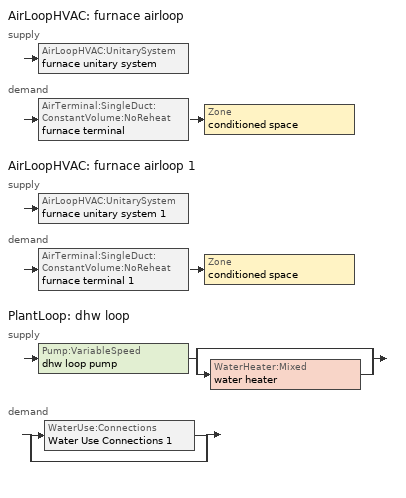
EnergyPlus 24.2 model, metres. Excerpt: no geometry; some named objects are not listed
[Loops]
AirLoopHVAC 'furnace airloop'
 supply: AirLoopHVAC:UnitarySystem 'furnace unitary system'
 demand: AirTerminal:SingleDuct:ConstantVolume:NoReheat 'furnace terminal' > Zone 'conditioned space'
AirLoopHVAC 'furnace airloop 1'
 supply: AirLoopHVAC:UnitarySystem 'furnace unitary system 1'
 demand: AirTerminal:SingleDuct:ConstantVolume:NoReheat 'furnace terminal 1' > Zone 'conditioned space'
PlantLoop 'dhw loop'
 supply: Pump:VariableSpeed 'dhw loop pump' > split
  | bypass
  | WaterHeater:Mixed 'water heater'
 demand: split
  | WaterUse:Connections 'Water Use Connections 1'
  | bypass
[ZoneControl:Thermostat]
conditioned space Thermostat: Zone or ZoneList=conditioned space; Control Type Schedule=conditioned space Thermostat Schedule; Control 1=conditioned space temperature setpoint; Temperature Difference Between Cutout And Setpoint {deltaC}=0
[ThermostatSetpoint:DualSetpoint]
conditioned space temperature setpoint: Heating Setpoint Temperature Schedule=heating setpoint; Cooling Setpoint Temperature Schedule=cooling setpoint
[AirTerminal:SingleDuct:ConstantVolume:NoReheat] Availability Schedule=Always On Discrete
Name | Maximum Air Flow Rate {m3/s}
furnace terminal | 1.45596
furnace terminal 1 | 0.00141584
[AirLoopHVAC:UnitarySystem] Control Type=Load; Controlling Zone or Thermostat Location=conditioned space; Dehumidification Control Type=None; Availability Schedule=Always On Discrete; Fan Placement=BlowThrough; DX Heating Coil Sizing Ratio=1; Use DOAS DX Cooling Coil=No; Minimum Supply Air Temperature {C}=2; Latent Load Control=SensibleOnlyLoadControl; Cooling Supply Air Flow Rate Method=None; Heating Supply Air Flow Rate Method=SupplyAirFlowRate; No Load Supply Air Flow Rate Method=SupplyAirFlowRate; No Load Supply Air Flow Rate {m3/s}=0; No Load Supply Air Flow Rate Control Set To Low Speed=Yes; Maximum Supply Air Temperature {C}=48.8889; Maximum Outdoor Dry-Bulb Temperature for Supplemental Heater Operation {C}=21; Ancillary On-Cycle Electric Power {W}=0; Ancillary Off-Cycle Electric Power {W}=0
Name | Supply Fan | Supply Air Fan Operating Mode Schedule | Heating Coil | Heating Supply Air Flow Rate {m3/s}
unit heater unitary system | unit heater supply fan | unit heater auto fan schedule | unit heater htg coil | 0.00141584
unit heater unitary system 1 | unit heater supply fan 1 | unit heater auto fan schedule 1 | unit heater htg coil 1 | 0.00141584
unit heater unitary system 2 | unit heater supply fan 2 | unit heater auto fan schedule 2 | unit heater htg coil 2 | 0.00141584
unit heater unitary system 3 | unit heater supply fan 3 | unit heater auto fan schedule 3 | unit heater htg coil 3 | 0.00141584
furnace unitary system | furnace supply fan | furnace auto fan schedule | furnace htg coil | 1.45596
furnace unitary system 1 | furnace supply fan 1 | furnace auto fan schedule 1 | furnace htg coil 1 | 0.00141584
[Fan:SystemModel] Availability Schedule=Always On Discrete; Speed Control Method=Discrete; Electric Power Minimum Flow Rate Fraction=0.2; Design Pressure Rise {Pa}=500; Motor Efficiency=1; Motor In Air Stream Fraction=1; Design Electric Power Consumption {W}=Autosize; Design Power Sizing Method=PowerPerFlow; Electric Power Per Unit Flow Rate Per Unit Pressure {W/((m3/s)-Pa)}=1.66667; Fan Total Efficiency=0.7; Motor Loss Radiative Fraction=0; Number of Speeds=1; Speed Flow Fraction 1=1; Speed Electric Power Fraction 1=1
Name | Design Maximum Air Flow Rate {m3/s} | Electric Power Per Unit Flow Rate {W/(m3/s)}
unit heater supply fan; unit heater supply fan 1; unit heater supply fan 2; unit heater supply fan 3 | 0.00141584 | 1e-06
furnace supply fan | 1.45596 | 1059.44
furnace supply fan 1 | 0.00141584 | 1059.44
[Coil:Heating:Fuel] Availability Schedule=Always On Discrete; On Cycle Parasitic Electric Load {W}=0
Name | Fuel Type | Burner Efficiency | Nominal Capacity {W} | Off Cycle Parasitic Fuel Load {W}
unit heater htg coil; unit heater htg coil 1; unit heater htg coil 2; unit heater htg coil 3 | OtherFuel1 | 0.3 | 0.293071 | 0
furnace htg coil | NaturalGas | 0.78 | 46095.7 | 292.825
furnace htg coil 1 | NaturalGas | 0.78 | 0.293071 | 204.863
[Zone equipment]
conditioned space: furnace terminal, furnace terminal 1, unit heater unitary system, unit heater unitary system 1, unit heater unitary system 2, unit heater unitary system 3
[AirLoopHVAC] Design Return Air Flow Fraction of Supply Air Flow=1
Name | Design Supply Air Flow Rate {m3/s}
furnace airloop | 1.45596
furnace airloop 1 | 0.00141584
[Sizing:System] Type of Load to Size On=Sensible; Design Outdoor Air Flow Rate {m3/s}=Autosize; Central Heating Maximum System Air Flow Ratio=0.3; Preheat Design Temperature {C}=7; Preheat Design Humidity Ratio {kgWater/kgDryAir}=0.008; Precool Design Temperature {C}=12.8; Precool Design Humidity Ratio {kgWater/kgDryAir}=0.008; Central Cooling Design Supply Air Temperature {C}=12.8; Central Heating Design Supply Air Temperature {C}=16.7; Type of Zone Sum to Use=NonCoincident; 100% Outdoor Air in Cooling=Yes; 100% Outdoor Air in Heating=Yes; Central Cooling Design Supply Air Humidity Ratio {kgWater/kgDryAir}=0.0085; Central Heating Design Supply Air Humidity Ratio {kgWater/kgDryAir}=0.008; Cooling Supply Air Flow Rate Method=DesignDay; Cooling Supply Air Flow Rate {m3/s}=0; Cooling Supply Air Flow Rate Per Floor Area {m3/s-m2}=0.00996765; Cooling Fraction of Autosized Cooling Supply Air Flow Rate=1; Cooling Supply Air Flow Rate Per Unit Cooling Capacity {m3/s-W}=3.94755e-05; Heating Supply Air Flow Rate Method=DesignDay; Heating Supply Air Flow Rate {m3/s}=0; Heating Supply Air Flow Rate Per Floor Area {m3/s-m2}=0.00996765; Heating Fraction of Autosized Heating Supply Air Flow Rate=1; Heating Fraction of Autosized Cooling Supply Air Flow Rate=1; Heating Supply Air Flow Rate Per Unit Heating Capacity {m3/s-W}=3.15882e-05; System Outdoor Air Method=ZoneSum; Zone Maximum Outdoor Air Fraction=1; Cooling Design Capacity Method=CoolingDesignCapacity; Cooling Design Capacity {W}=Autosize; Cooling Design Capacity Per Floor Area {W/m2}=234.7; Fraction of Autosized Cooling Design Capacity=1; Heating Design Capacity Method=HeatingDesignCapacity; Heating Design Capacity {W}=Autosize; Heating Design Capacity Per Floor Area {W/m2}=157; Fraction of Autosized Heating Design Capacity=1; Central Cooling Capacity Control Method=OnOff; Occupant Diversity=Autosize
furnace airloop; furnace airloop 1
[AvailabilityManager:Scheduled] Schedule=Always On Discrete
furnace airloop Availability Manager; furnace airloop 1 Availability Manager
[PlantLoop]
dhw loop: Fluid Type=Water; Plant Equipment Operation Scheme=dhw loop Operation Schemes; Maximum Loop Temperature {C}=100; Minimum Loop Temperature {C}=0; Maximum Loop Flow Rate {m3/s}=0.01; Minimum Loop Flow Rate {m3/s}=0; Plant Loop Volume {m3}=0.003; Load Distribution Scheme=Optimal; Plant Loop Demand Calculation Scheme=SingleSetpoint; Common Pipe Simulation=None
[Sizing:Plant]
dhw loop: Loop Type=Heating; Design Loop Exit Temperature {C}=56; Loop Design Temperature Difference {deltaC}=5.55556; Sizing Option=NonCoincident; Zone Timesteps in Averaging Window=1; Coincident Sizing Factor Mode=None
[Pump:VariableSpeed]
dhw loop pump: Design Maximum Flow Rate {m3/s}=0.01; Design Pump Head {Pa}=1; Design Power Consumption {W}=0; Motor Efficiency=0.85; Fraction of Motor Inefficiencies to Fluid Stream=0; Coefficient 1 of the Part Load Performance Curve=0; Coefficient 2 of the Part Load Performance Curve=1; Coefficient 3 of the Part Load Performance Curve=0; Coefficient 4 of the Part Load Performance Curve=0; Design Minimum Flow Rate {m3/s}=0; Pump Control Type=Intermittent; Skin Loss Radiative Fraction=0.5; Design Power Sizing Method=PowerPerFlowPerPressure; Design Electric Power per Unit Flow Rate {W/(m3/s)}=348701.1; Design Shaft Power per Unit Flow Rate per Unit Head {W/((m3/s)-Pa)}=1.28205; Design Minimum Flow Rate Fraction=0
[WaterHeater:Mixed]
water heater: Tank Volume {m3}=0.179807; Setpoint Temperature Schedule=water heater setpoint; Deadband Temperature Difference {deltaC}=2; Maximum Temperature Limit {C}=99; Heater Control Type=Cycle; Heater Maximum Capacity {W}=11999.8; Heater Minimum Capacity {W}=0; Heater Ignition Minimum Flow Rate {m3/s}=0; Heater Ignition Delay {s}=0; Heater Fuel Type=NaturalGas; Heater Thermal Efficiency=0.760502; Off Cycle Parasitic Fuel Consumption Rate {W}=0; Off Cycle Parasitic Fuel Type=Electricity; Off Cycle Parasitic Heat Fraction to Tank=0; On Cycle Parasitic Fuel Consumption Rate {W}=0; On Cycle Parasitic Fuel Type=Electricity; On Cycle Parasitic Heat Fraction to Tank=0; Ambient Temperature Indicator=Zone; Ambient Temperature Zone=conditioned space; Off Cycle Loss Coefficient to Ambient Temperature {W/K}=5.62558; Off Cycle Loss Fraction to Zone=0.64; On Cycle Loss Coefficient to Ambient Temperature {W/K}=5.62558; On Cycle Loss Fraction to Zone=1; Use Side Effectiveness=1; Source Side Effectiveness=1; Use Side Design Flow Rate {m3/s}=Autosize; Source Side Design Flow Rate {m3/s}=Autosize; Indirect Water Heating Recovery Time {hr}=1.5; Source Side Flow Control Mode=IndirectHeatPrimarySetpoint
[WaterHeater:Sizing]
water heater: Design Mode=PeakDraw; Time Storage Can Meet Peak Draw {hr}=0.538503; Time for Tank Recovery {hr}=0; Nominal Tank Volume for Autosizing Plant Connections {m3}=1
[SetpointManager:Scheduled]
Setpoint Manager Scheduled 1: Control Variable=Temperature; Schedule=dhw temp
[WaterUse:Connections]
Water Use Connections 1: Drain Water Heat Exchanger Type=None; Drain Water Heat Exchanger Destination=Plant; Water Use Equipment Name 1=dhw fixtures; Water Use Equipment Name 2=dhw distribution waste; Water Use Equipment Name 3=clothes washer; Water Use Equipment Name 4=dishwasher
[WaterUse:Equipment]
Name | Peak Flow Rate {m3/s} | Flow Rate Fraction Schedule | Target Temperature Schedule
dhw fixtures | 4.36481e-06 | dhw fixtures schedule | mixed water temperature schedule
dhw distribution waste | 1.32322e-06 | dhw fixtures schedule | mixed water temperature schedule
clothes washer | 9.69919e-07 | clothes washer schedule
dishwasher | 2.90872e-07 | dishwasher schedule
[PlantEquipmentOperationSchemes]
dhw loop Operation Schemes: Control Scheme Object Type 1=PlantEquipmentOperation:HeatingLoad; Control Scheme Name 1=dhw loop Heating Operation Scheme; Control Scheme Schedule Name 1=Always On Discrete
[PlantEquipmentOperation:HeatingLoad]
dhw loop Heating Operation Scheme: Load Range Lower Limit 1 {W}=0; Load Range Upper Limit 1 {W}=1000000000; Range Equipment List Name 1=dhw loop Heating Equipment List
[PlantEquipmentList]
dhw loop Heating Equipment List: WaterHeater:Mixed, water heater
[EnergyManagementSystem:GlobalVariable]
furnace_airloop_1_Fan_RTF
furnace_airloop_Fan_RTF
infil_program_Qfan
infil_program_Qinf
natural_vent_program_Qnv
natural_vent_program_Qwhf
[EnergyManagementSystem:InternalVariable] Internal Data Type=Fan Maximum Mass Flow Rate
Name | Internal Data Index Key
furnace_airloop_1_max_sup_fan_mfr | furnace supply fan 1
furnace_airloop_max_sup_fan_mfr | furnace supply fan
[EnergyManagementSystem:Sensor]
Name | Output:Variable or Output:Meter Index Key | Output:Variable or Output:Meter
airflow_gain | infil flow | Infiltration Sensible Heat Gain Energy
airflow_gain_1 | natural vent flow | Infiltration Sensible Heat Gain Energy
airflow_gain_2 | whole house fan flow | Infiltration Sensible Heat Gain Energy
airflow_loss | infil flow | Infiltration Sensible Heat Loss Energy
airflow_loss_1 | natural vent flow | Infiltration Sensible Heat Loss Energy
airflow_loss_2 | whole house fan flow | Infiltration Sensible Heat Loss Energy
clg_load_cond |  | Cooling:EnergyTransfer:Zone:CONDITIONED SPACE
clg_sp_s; clg_sp_s_1 | cooling setpoint | Schedule Value
clothes_dryer_exhaust_0_sch_s | clothes dryer exhaust 0 schedule | Schedule Value
conditioned_space_clg_unmet_s | conditioned space | Zone Cooling Setpoint Not Met Time
conditioned_space_htg_unmet_s | conditioned space | Zone Heating Setpoint Not Met Time
cool_season | cooling season schedule | Schedule Value
dhw_loss | water heater | Water Heater Heat Loss Energy
dhw_rtf | water heater | Water Heater Runtime Fraction
fridge_tin_s; tin_s; tin_s_1 | conditioned space | Zone Mean Air Temperature
furnace_airloop_1_Fan_RTF_s | furnace supply fan 1 | Fan Runtime Fraction
furnace_airloop_Fan_RTF_s | furnace supply fan | Fan Runtime Fraction
furnace_htg_coil_1_s | furnace htg coil 1 | Heating Coil Heating Energy
furnace_htg_coil_s | furnace htg coil | Heating Coil Heating Energy
furnace_supply_fan_1_s | furnace supply fan 1 | Fan Electricity Energy
furnace_supply_fan_s | furnace supply fan | Fan Electricity Energy
htg_load_cond |  | Heating:EnergyTransfer:Zone:CONDITIONED SPACE
htg_sp_s; htg_sp_s_1 | heating setpoint | Schedule Value
ig_ee_conv | clothes dryer | Electric Equipment Convective Heating Energy
ig_ee_conv_1 | clothes washer | Electric Equipment Convective Heating Energy
ig_ee_conv_2 | cooking range | Electric Equipment Convective Heating Energy
ig_ee_conv_3 | dishwasher | Electric Equipment Convective Heating Energy
ig_ee_conv_4 | fridge | Electric Equipment Convective Heating Energy
ig_ee_conv_5 | misc plug loads | Electric Equipment Convective Heating Energy
ig_ee_conv_6 | whole house fan | Electric Equipment Convective Heating Energy
ig_ee_rad | clothes dryer | Electric Equipment Radiant Heating Energy
ig_ee_rad_1 | clothes washer | Electric Equipment Radiant Heating Energy
ig_ee_rad_2 | cooking range | Electric Equipment Radiant Heating Energy
ig_ee_rad_3 | dishwasher | Electric Equipment Radiant Heating Energy
ig_ee_rad_4 | fridge | Electric Equipment Radiant Heating Energy
ig_ee_rad_5 | misc plug loads | Electric Equipment Radiant Heating Energy
ig_ee_rad_6 | whole house fan | Electric Equipment Radiant Heating Energy
ig_lgt_conv | interior lighting | Lights Convective Heating Energy
ig_lgt_rad | interior lighting | Lights Radiant Heating Energy
ig_lgt_vis | interior lighting | Lights Visible Radiation Heating Energy
ig_oe_conv | clothes dryer 1 | Other Equipment Convective Heating Energy
ig_oe_conv_1 | cooking range 1 | Other Equipment Convective Heating Energy
ig_oe_conv_2 | general water use latent | Other Equipment Convective Heating Energy
ig_oe_conv_3 | general water use sensible | Other Equipment Convective Heating Energy
ig_oe_conv_4 | water heater energy adjustment1 | Other Equipment Convective Heating Energy
ig_oe_rad | clothes dryer 1 | Other Equipment Radiant Heating Energy
ig_oe_rad_1 | cooking range 1 | Other Equipment Radiant Heating Energy
ig_oe_rad_2 | general water use latent | Other Equipment Radiant Heating Energy
ig_oe_rad_3 | general water use sensible | Other Equipment Radiant Heating Energy
ig_oe_rad_4 | water heater energy adjustment1 | Other Equipment Radiant Heating Energy
ig_ppl_conv | occupants | People Convective Heating Energy
ig_ppl_rad | occupants | People Radiant Heating Energy
im_conv | furniture mass conditioned space 1 | Surface Inside Face Convection Heat Gain Energy
im_conv_1 | partition wall mass | Surface Inside Face Convection Heat Gain Energy
im_ig | furniture mass conditioned space 1 | Surface Inside Face Internal Gains Radiation Heat Gain Energy
im_ig_1 | partition wall mass | Surface Inside Face Internal Gains Radiation Heat Gain Energy
im_lgt | furniture mass conditioned space 1 | Surface Inside Face Lights Radiation Heat Gain Energy
im_lgt_1 | partition wall mass | Surface Inside Face Lights Radiation Heat Gain Energy
im_sol | furniture mass conditioned space 1 | Surface Inside Face Solar Radiation Heat Gain Energy
im_sol_1 | partition wall mass | Surface Inside Face Solar Radiation Heat Gain Energy
im_surf | furniture mass conditioned space 1 | Surface Inside Face Net Surface Thermal Radiation Heat Gain Energy
im_surf_1 | partition wall mass | Surface Inside Face Net Surface Thermal Radiation Heat Gain Energy
mech_vent_bath_fan_0_sch_s | mech vent bath fan 0 schedule | Schedule Value
mech_vent_bath_fan_1_sch_s | mech vent bath fan 1 schedule | Schedule Value
mech_vent_range_fan_0_sch_s | mech vent range fan 0 schedule | Schedule Value
mv_conv | mech vent bath fan 0 | Electric Equipment Convective Heating Energy
mv_conv_1 | mech vent bath fan 1 | Electric Equipment Convective Heating Energy
mv_conv_2 | mech vent house fan | Electric Equipment Convective Heating Energy
mv_conv_3 | mech vent house fan cfis | Electric Equipment Convective Heating Energy
mv_conv_4 | mech vent range fan 0 | Electric Equipment Convective Heating Energy
mv_conv_5 | mech vent house fan latent load | Other Equipment Convective Heating Energy
mv_conv_6 | mech vent house fan sensible load | Other Equipment Convective Heating Energy
mv_rad | mech vent bath fan 0 | Electric Equipment Radiant Heating Energy
mv_rad_1 | mech vent bath fan 1 | Electric Equipment Radiant Heating Energy
mv_rad_2 | mech vent house fan | Electric Equipment Radiant Heating Energy
mv_rad_3 | mech vent house fan cfis | Electric Equipment Radiant Heating Energy
mv_rad_4 | mech vent range fan 0 | Electric Equipment Radiant Heating Energy
mv_rad_5 | mech vent house fan latent load | Other Equipment Radiant Heating Energy
mv_rad_6 | mech vent house fan sensible load | Other Equipment Radiant Heating Energy
natural_vent_s | natural vent schedule | Schedule Value
out_pb_s |  | Site Outdoor Air Barometric Pressure
out_wt_s |  | Site Outdoor Air Humidity Ratio
site_vw_s |  | Site Wind Speed
ss_back_out | Window1 | Surface Window Shortwave from Zone Back Out Window Heat Transfer Rate
ss_back_out_1 | Window10 | Surface Window Shortwave from Zone Back Out Window Heat Transfer Rate
ss_back_out_10 | Window19 | Surface Window Shortwave from Zone Back Out Window Heat Transfer Rate
ss_back_out_11 | Window2 | Surface Window Shortwave from Zone Back Out Window Heat Transfer Rate
ss_back_out_12 | Window20 | Surface Window Shortwave from Zone Back Out Window Heat Transfer Rate
ss_back_out_13 | Window22 | Surface Window Shortwave from Zone Back Out Window Heat Transfer Rate
ss_back_out_14 | Window23 | Surface Window Shortwave from Zone Back Out Window Heat Transfer Rate
ss_back_out_15 | Window24 | Surface Window Shortwave from Zone Back Out Window Heat Transfer Rate
ss_back_out_16 | Window28 | Surface Window Shortwave from Zone Back Out Window Heat Transfer Rate
ss_back_out_17 | Window29 | Surface Window Shortwave from Zone Back Out Window Heat Transfer Rate
ss_back_out_18 | Window3 | Surface Window Shortwave from Zone Back Out Window Heat Transfer Rate
ss_back_out_19 | Window30 | Surface Window Shortwave from Zone Back Out Window Heat Transfer Rate
ss_back_out_2 | Window11 | Surface Window Shortwave from Zone Back Out Window Heat Transfer Rate
ss_back_out_20 | Window31 | Surface Window Shortwave from Zone Back Out Window Heat Transfer Rate
ss_back_out_21 | Window32 | Surface Window Shortwave from Zone Back Out Window Heat Transfer Rate
ss_back_out_22 | Window33 | Surface Window Shortwave from Zone Back Out Window Heat Transfer Rate
ss_back_out_23 | Window34 | Surface Window Shortwave from Zone Back Out Window Heat Transfer Rate
ss_back_out_24 | Window4 | Surface Window Shortwave from Zone Back Out Window Heat Transfer Rate
ss_back_out_25 | Window5 | Surface Window Shortwave from Zone Back Out Window Heat Transfer Rate
ss_back_out_26 | Window6 | Surface Window Shortwave from Zone Back Out Window Heat Transfer Rate
ss_back_out_27 | Window7 | Surface Window Shortwave from Zone Back Out Window Heat Transfer Rate
ss_back_out_28 | Window8 | Surface Window Shortwave from Zone Back Out Window Heat Transfer Rate
ss_back_out_3 | Window12 | Surface Window Shortwave from Zone Back Out Window Heat Transfer Rate
ss_back_out_4 | Window13 | Surface Window Shortwave from Zone Back Out Window Heat Transfer Rate
ss_back_out_5 | Window14 | Surface Window Shortwave from Zone Back Out Window Heat Transfer Rate
ss_back_out_6 | Window15 | Surface Window Shortwave from Zone Back Out Window Heat Transfer Rate
ss_back_out_7 | Window16 | Surface Window Shortwave from Zone Back Out Window Heat Transfer Rate
ss_back_out_8 | Window17 | Surface Window Shortwave from Zone Back Out Window Heat Transfer Rate
ss_back_out_9 | Window18 | Surface Window Shortwave from Zone Back Out Window Heat Transfer Rate
ss_conv | Door1 | Surface Inside Face Convection Heat Gain Energy
ss_conv_1 | Door2 | Surface Inside Face Convection Heat Gain Energy
ss_conv_10 | Window16 | Surface Inside Face Convection Heat Gain Energy
ss_conv_11 | Window17 | Surface Inside Face Convection Heat Gain Energy
ss_conv_12 | Window18 | Surface Inside Face Convection Heat Gain Energy
ss_conv_13 | Window19 | Surface Inside Face Convection Heat Gain Energy
ss_conv_14 | Window2 | Surface Inside Face Convection Heat Gain Energy
ss_conv_15 | Window20 | Surface Inside Face Convection Heat Gain Energy
ss_conv_16 | Window22 | Surface Inside Face Convection Heat Gain Energy
ss_conv_17 | Window23 | Surface Inside Face Convection Heat Gain Energy
ss_conv_18 | Window24 | Surface Inside Face Convection Heat Gain Energy
ss_conv_19 | Window28 | Surface Inside Face Convection Heat Gain Energy
ss_conv_2 | Door3 | Surface Inside Face Convection Heat Gain Energy
ss_conv_20 | Window29 | Surface Inside Face Convection Heat Gain Energy
ss_conv_21 | Window3 | Surface Inside Face Convection Heat Gain Energy
ss_conv_22 | Window30 | Surface Inside Face Convection Heat Gain Energy
ss_conv_23 | Window31 | Surface Inside Face Convection Heat Gain Energy
ss_conv_24 | Window32 | Surface Inside Face Convection Heat Gain Energy
ss_conv_25 | Window33 | Surface Inside Face Convection Heat Gain Energy
ss_conv_26 | Window34 | Surface Inside Face Convection Heat Gain Energy
ss_conv_27 | Window4 | Surface Inside Face Convection Heat Gain Energy
ss_conv_28 | Window5 | Surface Inside Face Convection Heat Gain Energy
ss_conv_29 | Window6 | Surface Inside Face Convection Heat Gain Energy
ss_conv_3 | Window1 | Surface Inside Face Convection Heat Gain Energy
ss_conv_30 | Window7 | Surface Inside Face Convection Heat Gain Energy
ss_conv_31 | Window8 | Surface Inside Face Convection Heat Gain Energy
ss_conv_4 | Window10 | Surface Inside Face Convection Heat Gain Energy
ss_conv_5 | Window11 | Surface Inside Face Convection Heat Gain Energy
ss_conv_6 | Window12 | Surface Inside Face Convection Heat Gain Energy
ss_conv_7 | Window13 | Surface Inside Face Convection Heat Gain Energy
ss_conv_8 | Window14 | Surface Inside Face Convection Heat Gain Energy
ss_conv_9 | Window15 | Surface Inside Face Convection Heat Gain Energy
ss_ig | Door1 | Surface Inside Face Internal Gains Radiation Heat Gain Energy
ss_ig_1 | Door2 | Surface Inside Face Internal Gains Radiation Heat Gain Energy
ss_ig_10 | Window16 | Surface Inside Face Internal Gains Radiation Heat Gain Energy
ss_ig_11 | Window17 | Surface Inside Face Internal Gains Radiation Heat Gain Energy
ss_ig_12 | Window18 | Surface Inside Face Internal Gains Radiation Heat Gain Energy
ss_ig_13 | Window19 | Surface Inside Face Internal Gains Radiation Heat Gain Energy
ss_ig_14 | Window2 | Surface Inside Face Internal Gains Radiation Heat Gain Energy
ss_ig_15 | Window20 | Surface Inside Face Internal Gains Radiation Heat Gain Energy
ss_ig_16 | Window22 | Surface Inside Face Internal Gains Radiation Heat Gain Energy
ss_ig_17 | Window23 | Surface Inside Face Internal Gains Radiation Heat Gain Energy
ss_ig_18 | Window24 | Surface Inside Face Internal Gains Radiation Heat Gain Energy
ss_ig_19 | Window28 | Surface Inside Face Internal Gains Radiation Heat Gain Energy
ss_ig_2 | Door3 | Surface Inside Face Internal Gains Radiation Heat Gain Energy
ss_ig_20 | Window29 | Surface Inside Face Internal Gains Radiation Heat Gain Energy
ss_ig_21 | Window3 | Surface Inside Face Internal Gains Radiation Heat Gain Energy
ss_ig_22 | Window30 | Surface Inside Face Internal Gains Radiation Heat Gain Energy
ss_ig_23 | Window31 | Surface Inside Face Internal Gains Radiation Heat Gain Energy
ss_ig_24 | Window32 | Surface Inside Face Internal Gains Radiation Heat Gain Energy
ss_ig_25 | Window33 | Surface Inside Face Internal Gains Radiation Heat Gain Energy
ss_ig_26 | Window34 | Surface Inside Face Internal Gains Radiation Heat Gain Energy
ss_ig_27 | Window4 | Surface Inside Face Internal Gains Radiation Heat Gain Energy
ss_ig_28 | Window5 | Surface Inside Face Internal Gains Radiation Heat Gain Energy
ss_ig_29 | Window6 | Surface Inside Face Internal Gains Radiation Heat Gain Energy
ss_ig_3 | Window1 | Surface Inside Face Internal Gains Radiation Heat Gain Energy
ss_ig_30 | Window7 | Surface Inside Face Internal Gains Radiation Heat Gain Energy
ss_ig_31 | Window8 | Surface Inside Face Internal Gains Radiation Heat Gain Energy
ss_ig_4 | Window10 | Surface Inside Face Internal Gains Radiation Heat Gain Energy
ss_ig_5 | Window11 | Surface Inside Face Internal Gains Radiation Heat Gain Energy
ss_ig_6 | Window12 | Surface Inside Face Internal Gains Radiation Heat Gain Energy
ss_ig_7 | Window13 | Surface Inside Face Internal Gains Radiation Heat Gain Energy
ss_ig_8 | Window14 | Surface Inside Face Internal Gains Radiation Heat Gain Energy
ss_ig_9 | Window15 | Surface Inside Face Internal Gains Radiation Heat Gain Energy
ss_lgt | Door1 | Surface Inside Face Lights Radiation Heat Gain Energy
ss_lgt_1 | Door2 | Surface Inside Face Lights Radiation Heat Gain Energy
ss_lgt_2 | Door3 | Surface Inside Face Lights Radiation Heat Gain Energy
ss_sol | Door1 | Surface Inside Face Solar Radiation Heat Gain Energy
ss_sol_1 | Door2 | Surface Inside Face Solar Radiation Heat Gain Energy
ss_sol_2 | Door3 | Surface Inside Face Solar Radiation Heat Gain Energy
ss_surf | Door1 | Surface Inside Face Net Surface Thermal Radiation Heat Gain Energy
ss_surf_1 | Door2 | Surface Inside Face Net Surface Thermal Radiation Heat Gain Energy
ss_surf_10 | Window16 | Surface Inside Face Net Surface Thermal Radiation Heat Gain Energy
ss_surf_11 | Window17 | Surface Inside Face Net Surface Thermal Radiation Heat Gain Energy
ss_surf_12 | Window18 | Surface Inside Face Net Surface Thermal Radiation Heat Gain Energy
ss_surf_13 | Window19 | Surface Inside Face Net Surface Thermal Radiation Heat Gain Energy
ss_surf_14 | Window2 | Surface Inside Face Net Surface Thermal Radiation Heat Gain Energy
ss_surf_15 | Window20 | Surface Inside Face Net Surface Thermal Radiation Heat Gain Energy
ss_surf_16 | Window22 | Surface Inside Face Net Surface Thermal Radiation Heat Gain Energy
ss_surf_17 | Window23 | Surface Inside Face Net Surface Thermal Radiation Heat Gain Energy
ss_surf_18 | Window24 | Surface Inside Face Net Surface Thermal Radiation Heat Gain Energy
ss_surf_19 | Window28 | Surface Inside Face Net Surface Thermal Radiation Heat Gain Energy
ss_surf_2 | Door3 | Surface Inside Face Net Surface Thermal Radiation Heat Gain Energy
ss_surf_20 | Window29 | Surface Inside Face Net Surface Thermal Radiation Heat Gain Energy
ss_surf_21 | Window3 | Surface Inside Face Net Surface Thermal Radiation Heat Gain Energy
ss_surf_22 | Window30 | Surface Inside Face Net Surface Thermal Radiation Heat Gain Energy
ss_surf_23 | Window31 | Surface Inside Face Net Surface Thermal Radiation Heat Gain Energy
ss_surf_24 | Window32 | Surface Inside Face Net Surface Thermal Radiation Heat Gain Energy
ss_surf_25 | Window33 | Surface Inside Face Net Surface Thermal Radiation Heat Gain Energy
ss_surf_26 | Window34 | Surface Inside Face Net Surface Thermal Radiation Heat Gain Energy
ss_surf_27 | Window4 | Surface Inside Face Net Surface Thermal Radiation Heat Gain Energy
ss_surf_28 | Window5 | Surface Inside Face Net Surface Thermal Radiation Heat Gain Energy
ss_surf_29 | Window6 | Surface Inside Face Net Surface Thermal Radiation Heat Gain Energy
ss_surf_3 | Window1 | Surface Inside Face Net Surface Thermal Radiation Heat Gain Energy
ss_surf_30 | Window7 | Surface Inside Face Net Surface Thermal Radiation Heat Gain Energy
ss_surf_31 | Window8 | Surface Inside Face Net Surface Thermal Radiation Heat Gain Energy
ss_surf_4 | Window10 | Surface Inside Face Net Surface Thermal Radiation Heat Gain Energy
ss_surf_5 | Window11 | Surface Inside Face Net Surface Thermal Radiation Heat Gain Energy
ss_surf_6 | Window12 | Surface Inside Face Net Surface Thermal Radiation Heat Gain Energy
ss_surf_7 | Window13 | Surface Inside Face Net Surface Thermal Radiation Heat Gain Energy
ss_surf_8 | Window14 | Surface Inside Face Net Surface Thermal Radiation Heat Gain Energy
ss_surf_9 | Window15 | Surface Inside Face Net Surface Thermal Radiation Heat Gain Energy
ss_trans_in | Window1 | Surface Window Transmitted Solar Radiation Rate
ss_trans_in_1 | Window10 | Surface Window Transmitted Solar Radiation Rate
ss_trans_in_10 | Window19 | Surface Window Transmitted Solar Radiation Rate
ss_trans_in_11 | Window2 | Surface Window Transmitted Solar Radiation Rate
ss_trans_in_12 | Window20 | Surface Window Transmitted Solar Radiation Rate
ss_trans_in_13 | Window22 | Surface Window Transmitted Solar Radiation Rate
ss_trans_in_14 | Window23 | Surface Window Transmitted Solar Radiation Rate
ss_trans_in_15 | Window24 | Surface Window Transmitted Solar Radiation Rate
ss_trans_in_16 | Window28 | Surface Window Transmitted Solar Radiation Rate
ss_trans_in_17 | Window29 | Surface Window Transmitted Solar Radiation Rate
ss_trans_in_18 | Window3 | Surface Window Transmitted Solar Radiation Rate
ss_trans_in_19 | Window30 | Surface Window Transmitted Solar Radiation Rate
ss_trans_in_2 | Window11 | Surface Window Transmitted Solar Radiation Rate
ss_trans_in_20 | Window31 | Surface Window Transmitted Solar Radiation Rate
ss_trans_in_21 | Window32 | Surface Window Transmitted Solar Radiation Rate
ss_trans_in_22 | Window33 | Surface Window Transmitted Solar Radiation Rate
ss_trans_in_23 | Window34 | Surface Window Transmitted Solar Radiation Rate
ss_trans_in_24 | Window4 | Surface Window Transmitted Solar Radiation Rate
ss_trans_in_25 | Window5 | Surface Window Transmitted Solar Radiation Rate
ss_trans_in_26 | Window6 | Surface Window Transmitted Solar Radiation Rate
ss_trans_in_27 | Window7 | Surface Window Transmitted Solar Radiation Rate
ss_trans_in_28 | Window8 | Surface Window Transmitted Solar Radiation Rate
ss_trans_in_3 | Window12 | Surface Window Transmitted Solar Radiation Rate
ss_trans_in_4 | Window13 | Surface Window Transmitted Solar Radiation Rate
ss_trans_in_5 | Window14 | Surface Window Transmitted Solar Radiation Rate
ss_trans_in_6 | Window15 | Surface Window Transmitted Solar Radiation Rate
ss_trans_in_7 | Window16 | Surface Window Transmitted Solar Radiation Rate
ss_trans_in_8 | Window17 | Surface Window Transmitted Solar Radiation Rate
ss_trans_in_9 | Window18 | Surface Window Transmitted Solar Radiation Rate
ss_trans_out | Window1 | Surface Inside Face Initial Transmitted Diffuse Transmitted Out Window Solar Radiation Rate
ss_trans_out_1 | Window10 | Surface Inside Face Initial Transmitted Diffuse Transmitted Out Window Solar Radiation Rate
ss_trans_out_10 | Window19 | Surface Inside Face Initial Transmitted Diffuse Transmitted Out Window Solar Radiation Rate
ss_trans_out_11 | Window2 | Surface Inside Face Initial Transmitted Diffuse Transmitted Out Window Solar Radiation Rate
ss_trans_out_12 | Window20 | Surface Inside Face Initial Transmitted Diffuse Transmitted Out Window Solar Radiation Rate
ss_trans_out_13 | Window22 | Surface Inside Face Initial Transmitted Diffuse Transmitted Out Window Solar Radiation Rate
ss_trans_out_14 | Window23 | Surface Inside Face Initial Transmitted Diffuse Transmitted Out Window Solar Radiation Rate
ss_trans_out_15 | Window24 | Surface Inside Face Initial Transmitted Diffuse Transmitted Out Window Solar Radiation Rate
ss_trans_out_16 | Window28 | Surface Inside Face Initial Transmitted Diffuse Transmitted Out Window Solar Radiation Rate
ss_trans_out_17 | Window29 | Surface Inside Face Initial Transmitted Diffuse Transmitted Out Window Solar Radiation Rate
ss_trans_out_18 | Window3 | Surface Inside Face Initial Transmitted Diffuse Transmitted Out Window Solar Radiation Rate
ss_trans_out_19 | Window30 | Surface Inside Face Initial Transmitted Diffuse Transmitted Out Window Solar Radiation Rate
ss_trans_out_2 | Window11 | Surface Inside Face Initial Transmitted Diffuse Transmitted Out Window Solar Radiation Rate
ss_trans_out_20 | Window31 | Surface Inside Face Initial Transmitted Diffuse Transmitted Out Window Solar Radiation Rate
ss_trans_out_21 | Window32 | Surface Inside Face Initial Transmitted Diffuse Transmitted Out Window Solar Radiation Rate
ss_trans_out_22 | Window33 | Surface Inside Face Initial Transmitted Diffuse Transmitted Out Window Solar Radiation Rate
ss_trans_out_23 | Window34 | Surface Inside Face Initial Transmitted Diffuse Transmitted Out Window Solar Radiation Rate
ss_trans_out_24 | Window4 | Surface Inside Face Initial Transmitted Diffuse Transmitted Out Window Solar Radiation Rate
ss_trans_out_25 | Window5 | Surface Inside Face Initial Transmitted Diffuse Transmitted Out Window Solar Radiation Rate
ss_trans_out_26 | Window6 | Surface Inside Face Initial Transmitted Diffuse Transmitted Out Window Solar Radiation Rate
ss_trans_out_27 | Window7 | Surface Inside Face Initial Transmitted Diffuse Transmitted Out Window Solar Radiation Rate
ss_trans_out_28 | Window8 | Surface Inside Face Initial Transmitted Diffuse Transmitted Out Window Solar Radiation Rate
ss_trans_out_3 | Window12 | Surface Inside Face Initial Transmitted Diffuse Transmitted Out Window Solar Radiation Rate
ss_trans_out_4 | Window13 | Surface Inside Face Initial Transmitted Diffuse Transmitted Out Window Solar Radiation Rate
ss_trans_out_5 | Window14 | Surface Inside Face Initial Transmitted Diffuse Transmitted Out Window Solar Radiation Rate
ss_trans_out_6 | Window15 | Surface Inside Face Initial Transmitted Diffuse Transmitted Out Window Solar Radiation Rate
ss_trans_out_7 | Window16 | Surface Inside Face Initial Transmitted Diffuse Transmitted Out Window Solar Radiation Rate
ss_trans_out_8 | Window17 | Surface Inside Face Initial Transmitted Diffuse Transmitted Out Window Solar Radiation Rate
ss_trans_out_9 | Window18 | Surface Inside Face Initial Transmitted Diffuse Transmitted Out Window Solar Radiation Rate
s_conv | Floor1 | Surface Inside Face Convection Heat Gain Energy
s_conv_1 | Floor2 | Surface Inside Face Convection Heat Gain Energy
s_conv_10 | RimJoist2:225 | Surface Inside Face Convection Heat Gain Energy
s_conv_11 | RimJoist2:315 | Surface Inside Face Convection Heat Gain Energy
s_conv_12 | RimJoist2:45 | Surface Inside Face Convection Heat Gain Energy
s_conv_13 | RimJoist3:135 | Surface Inside Face Convection Heat Gain Energy
s_conv_14 | RimJoist3:225 | Surface Inside Face Convection Heat Gain Energy
s_conv_15 | RimJoist3:315 | Surface Inside Face Convection Heat Gain Energy
s_conv_16 | RimJoist3:45 | Surface Inside Face Convection Heat Gain Energy
s_conv_17 | Roof2:135 | Surface Inside Face Convection Heat Gain Energy
s_conv_18 | Roof2:225 | Surface Inside Face Convection Heat Gain Energy
s_conv_19 | Roof2:315 | Surface Inside Face Convection Heat Gain Energy
s_conv_2 | FoundationWall1 | Surface Inside Face Convection Heat Gain Energy
s_conv_20 | Roof2:45 | Surface Inside Face Convection Heat Gain Energy
s_conv_21 | Slab1 | Surface Inside Face Convection Heat Gain Energy
s_conv_22 | Wall1:135 | Surface Inside Face Convection Heat Gain Energy
s_conv_23 | Wall1:225 | Surface Inside Face Convection Heat Gain Energy
s_conv_24 | Wall1:315 | Surface Inside Face Convection Heat Gain Energy
s_conv_25 | Wall1:45 | Surface Inside Face Convection Heat Gain Energy
s_conv_26 | Wall2:135 | Surface Inside Face Convection Heat Gain Energy
s_conv_27 | Wall2:225 | Surface Inside Face Convection Heat Gain Energy
s_conv_28 | Wall2:315 | Surface Inside Face Convection Heat Gain Energy
s_conv_29 | Wall2:45 | Surface Inside Face Convection Heat Gain Energy
s_conv_3 | inferred conditioned ceiling | Surface Inside Face Convection Heat Gain Energy
s_conv_30 | Wall3:135 | Surface Inside Face Convection Heat Gain Energy
s_conv_31 | Wall3:225 | Surface Inside Face Convection Heat Gain Energy
s_conv_32 | Wall3:315 | Surface Inside Face Convection Heat Gain Energy
s_conv_33 | Wall3:45 | Surface Inside Face Convection Heat Gain Energy
s_conv_34 | Wall4:135 | Surface Inside Face Convection Heat Gain Energy
s_conv_35 | Wall4:225 | Surface Inside Face Convection Heat Gain Energy
s_conv_36 | Wall4:315 | Surface Inside Face Convection Heat Gain Energy
s_conv_37 | Wall4:45 | Surface Inside Face Convection Heat Gain Energy
s_conv_38 | Wall5:135 | Surface Inside Face Convection Heat Gain Energy
s_conv_39 | Wall5:225 | Surface Inside Face Convection Heat Gain Energy
s_conv_4 | inferred conditioned floor | Surface Inside Face Convection Heat Gain Energy
s_conv_40 | Wall5:315 | Surface Inside Face Convection Heat Gain Energy
s_conv_41 | Wall5:45 | Surface Inside Face Convection Heat Gain Energy
s_conv_5 | RimJoist1:135 | Surface Inside Face Convection Heat Gain Energy
s_conv_6 | RimJoist1:225 | Surface Inside Face Convection Heat Gain Energy
s_conv_7 | RimJoist1:315 | Surface Inside Face Convection Heat Gain Energy
s_conv_8 | RimJoist1:45 | Surface Inside Face Convection Heat Gain Energy
s_conv_9 | RimJoist2:135 | Surface Inside Face Convection Heat Gain Energy
s_ig | Floor1 | Surface Inside Face Internal Gains Radiation Heat Gain Energy
s_ig_1 | Floor2 | Surface Inside Face Internal Gains Radiation Heat Gain Energy
s_ig_10 | RimJoist2:225 | Surface Inside Face Internal Gains Radiation Heat Gain Energy
s_ig_11 | RimJoist2:315 | Surface Inside Face Internal Gains Radiation Heat Gain Energy
s_ig_12 | RimJoist2:45 | Surface Inside Face Internal Gains Radiation Heat Gain Energy
s_ig_13 | RimJoist3:135 | Surface Inside Face Internal Gains Radiation Heat Gain Energy
s_ig_14 | RimJoist3:225 | Surface Inside Face Internal Gains Radiation Heat Gain Energy
s_ig_15 | RimJoist3:315 | Surface Inside Face Internal Gains Radiation Heat Gain Energy
s_ig_16 | RimJoist3:45 | Surface Inside Face Internal Gains Radiation Heat Gain Energy
s_ig_17 | Roof2:135 | Surface Inside Face Internal Gains Radiation Heat Gain Energy
s_ig_18 | Roof2:225 | Surface Inside Face Internal Gains Radiation Heat Gain Energy
s_ig_19 | Roof2:315 | Surface Inside Face Internal Gains Radiation Heat Gain Energy
s_ig_2 | FoundationWall1 | Surface Inside Face Internal Gains Radiation Heat Gain Energy
s_ig_20 | Roof2:45 | Surface Inside Face Internal Gains Radiation Heat Gain Energy
s_ig_21 | Slab1 | Surface Inside Face Internal Gains Radiation Heat Gain Energy
s_ig_22 | Wall1:135 | Surface Inside Face Internal Gains Radiation Heat Gain Energy
s_ig_23 | Wall1:225 | Surface Inside Face Internal Gains Radiation Heat Gain Energy
s_ig_24 | Wall1:315 | Surface Inside Face Internal Gains Radiation Heat Gain Energy
s_ig_25 | Wall1:45 | Surface Inside Face Internal Gains Radiation Heat Gain Energy
s_ig_26 | Wall2:135 | Surface Inside Face Internal Gains Radiation Heat Gain Energy
s_ig_27 | Wall2:225 | Surface Inside Face Internal Gains Radiation Heat Gain Energy
s_ig_28 | Wall2:315 | Surface Inside Face Internal Gains Radiation Heat Gain Energy
s_ig_29 | Wall2:45 | Surface Inside Face Internal Gains Radiation Heat Gain Energy
s_ig_3 | inferred conditioned ceiling | Surface Inside Face Internal Gains Radiation Heat Gain Energy
s_ig_30 | Wall3:135 | Surface Inside Face Internal Gains Radiation Heat Gain Energy
s_ig_31 | Wall3:225 | Surface Inside Face Internal Gains Radiation Heat Gain Energy
s_ig_32 | Wall3:315 | Surface Inside Face Internal Gains Radiation Heat Gain Energy
s_ig_33 | Wall3:45 | Surface Inside Face Internal Gains Radiation Heat Gain Energy
s_ig_34 | Wall4:135 | Surface Inside Face Internal Gains Radiation Heat Gain Energy
s_ig_35 | Wall4:225 | Surface Inside Face Internal Gains Radiation Heat Gain Energy
s_ig_36 | Wall4:315 | Surface Inside Face Internal Gains Radiation Heat Gain Energy
s_ig_37 | Wall4:45 | Surface Inside Face Internal Gains Radiation Heat Gain Energy
s_ig_38 | Wall5:135 | Surface Inside Face Internal Gains Radiation Heat Gain Energy
s_ig_39 | Wall5:225 | Surface Inside Face Internal Gains Radiation Heat Gain Energy
s_ig_4 | inferred conditioned floor | Surface Inside Face Internal Gains Radiation Heat Gain Energy
s_ig_40 | Wall5:315 | Surface Inside Face Internal Gains Radiation Heat Gain Energy
s_ig_41 | Wall5:45 | Surface Inside Face Internal Gains Radiation Heat Gain Energy
s_ig_5 | RimJoist1:135 | Surface Inside Face Internal Gains Radiation Heat Gain Energy
s_ig_6 | RimJoist1:225 | Surface Inside Face Internal Gains Radiation Heat Gain Energy
s_ig_7 | RimJoist1:315 | Surface Inside Face Internal Gains Radiation Heat Gain Energy
s_ig_8 | RimJoist1:45 | Surface Inside Face Internal Gains Radiation Heat Gain Energy
s_ig_9 | RimJoist2:135 | Surface Inside Face Internal Gains Radiation Heat Gain Energy
s_lgt | Floor1 | Surface Inside Face Lights Radiation Heat Gain Energy
s_lgt_1 | Floor2 | Surface Inside Face Lights Radiation Heat Gain Energy
s_lgt_10 | RimJoist2:225 | Surface Inside Face Lights Radiation Heat Gain Energy
s_lgt_11 | RimJoist2:315 | Surface Inside Face Lights Radiation Heat Gain Energy
s_lgt_12 | RimJoist2:45 | Surface Inside Face Lights Radiation Heat Gain Energy
s_lgt_13 | RimJoist3:135 | Surface Inside Face Lights Radiation Heat Gain Energy
s_lgt_14 | RimJoist3:225 | Surface Inside Face Lights Radiation Heat Gain Energy
s_lgt_15 | RimJoist3:315 | Surface Inside Face Lights Radiation Heat Gain Energy
s_lgt_16 | RimJoist3:45 | Surface Inside Face Lights Radiation Heat Gain Energy
s_lgt_17 | Roof2:135 | Surface Inside Face Lights Radiation Heat Gain Energy
s_lgt_18 | Roof2:225 | Surface Inside Face Lights Radiation Heat Gain Energy
s_lgt_19 | Roof2:315 | Surface Inside Face Lights Radiation Heat Gain Energy
s_lgt_2 | FoundationWall1 | Surface Inside Face Lights Radiation Heat Gain Energy
s_lgt_20 | Roof2:45 | Surface Inside Face Lights Radiation Heat Gain Energy
s_lgt_21 | Slab1 | Surface Inside Face Lights Radiation Heat Gain Energy
s_lgt_22 | Wall1:135 | Surface Inside Face Lights Radiation Heat Gain Energy
s_lgt_23 | Wall1:225 | Surface Inside Face Lights Radiation Heat Gain Energy
s_lgt_24 | Wall1:315 | Surface Inside Face Lights Radiation Heat Gain Energy
s_lgt_25 | Wall1:45 | Surface Inside Face Lights Radiation Heat Gain Energy
s_lgt_26 | Wall2:135 | Surface Inside Face Lights Radiation Heat Gain Energy
s_lgt_27 | Wall2:225 | Surface Inside Face Lights Radiation Heat Gain Energy
s_lgt_28 | Wall2:315 | Surface Inside Face Lights Radiation Heat Gain Energy
s_lgt_29 | Wall2:45 | Surface Inside Face Lights Radiation Heat Gain Energy
s_lgt_3 | inferred conditioned ceiling | Surface Inside Face Lights Radiation Heat Gain Energy
s_lgt_30 | Wall3:135 | Surface Inside Face Lights Radiation Heat Gain Energy
s_lgt_31 | Wall3:225 | Surface Inside Face Lights Radiation Heat Gain Energy
s_lgt_32 | Wall3:315 | Surface Inside Face Lights Radiation Heat Gain Energy
s_lgt_33 | Wall3:45 | Surface Inside Face Lights Radiation Heat Gain Energy
s_lgt_34 | Wall4:135 | Surface Inside Face Lights Radiation Heat Gain Energy
s_lgt_35 | Wall4:225 | Surface Inside Face Lights Radiation Heat Gain Energy
s_lgt_36 | Wall4:315 | Surface Inside Face Lights Radiation Heat Gain Energy
s_lgt_37 | Wall4:45 | Surface Inside Face Lights Radiation Heat Gain Energy
s_lgt_38 | Wall5:135 | Surface Inside Face Lights Radiation Heat Gain Energy
s_lgt_39 | Wall5:225 | Surface Inside Face Lights Radiation Heat Gain Energy
s_lgt_4 | inferred conditioned floor | Surface Inside Face Lights Radiation Heat Gain Energy
s_lgt_40 | Wall5:315 | Surface Inside Face Lights Radiation Heat Gain Energy
s_lgt_41 | Wall5:45 | Surface Inside Face Lights Radiation Heat Gain Energy
s_lgt_5 | RimJoist1:135 | Surface Inside Face Lights Radiation Heat Gain Energy
s_lgt_6 | RimJoist1:225 | Surface Inside Face Lights Radiation Heat Gain Energy
s_lgt_7 | RimJoist1:315 | Surface Inside Face Lights Radiation Heat Gain Energy
s_lgt_8 | RimJoist1:45 | Surface Inside Face Lights Radiation Heat Gain Energy
s_lgt_9 | RimJoist2:135 | Surface Inside Face Lights Radiation Heat Gain Energy
s_sol | Floor1 | Surface Inside Face Solar Radiation Heat Gain Energy
s_sol_1 | Floor2 | Surface Inside Face Solar Radiation Heat Gain Energy
s_sol_10 | RimJoist2:225 | Surface Inside Face Solar Radiation Heat Gain Energy
s_sol_11 | RimJoist2:315 | Surface Inside Face Solar Radiation Heat Gain Energy
s_sol_12 | RimJoist2:45 | Surface Inside Face Solar Radiation Heat Gain Energy
s_sol_13 | RimJoist3:135 | Surface Inside Face Solar Radiation Heat Gain Energy
s_sol_14 | RimJoist3:225 | Surface Inside Face Solar Radiation Heat Gain Energy
s_sol_15 | RimJoist3:315 | Surface Inside Face Solar Radiation Heat Gain Energy
s_sol_16 | RimJoist3:45 | Surface Inside Face Solar Radiation Heat Gain Energy
s_sol_17 | Roof2:135 | Surface Inside Face Solar Radiation Heat Gain Energy
s_sol_18 | Roof2:225 | Surface Inside Face Solar Radiation Heat Gain Energy
s_sol_19 | Roof2:315 | Surface Inside Face Solar Radiation Heat Gain Energy
s_sol_2 | FoundationWall1 | Surface Inside Face Solar Radiation Heat Gain Energy
s_sol_20 | Roof2:45 | Surface Inside Face Solar Radiation Heat Gain Energy
s_sol_21 | Slab1 | Surface Inside Face Solar Radiation Heat Gain Energy
s_sol_22 | Wall1:135 | Surface Inside Face Solar Radiation Heat Gain Energy
s_sol_23 | Wall1:225 | Surface Inside Face Solar Radiation Heat Gain Energy
s_sol_24 | Wall1:315 | Surface Inside Face Solar Radiation Heat Gain Energy
s_sol_25 | Wall1:45 | Surface Inside Face Solar Radiation Heat Gain Energy
s_sol_26 | Wall2:135 | Surface Inside Face Solar Radiation Heat Gain Energy
s_sol_27 | Wall2:225 | Surface Inside Face Solar Radiation Heat Gain Energy
s_sol_28 | Wall2:315 | Surface Inside Face Solar Radiation Heat Gain Energy
s_sol_29 | Wall2:45 | Surface Inside Face Solar Radiation Heat Gain Energy
s_sol_3 | inferred conditioned ceiling | Surface Inside Face Solar Radiation Heat Gain Energy
s_sol_30 | Wall3:135 | Surface Inside Face Solar Radiation Heat Gain Energy
s_sol_31 | Wall3:225 | Surface Inside Face Solar Radiation Heat Gain Energy
s_sol_32 | Wall3:315 | Surface Inside Face Solar Radiation Heat Gain Energy
s_sol_33 | Wall3:45 | Surface Inside Face Solar Radiation Heat Gain Energy
s_sol_34 | Wall4:135 | Surface Inside Face Solar Radiation Heat Gain Energy
s_sol_35 | Wall4:225 | Surface Inside Face Solar Radiation Heat Gain Energy
s_sol_36 | Wall4:315 | Surface Inside Face Solar Radiation Heat Gain Energy
s_sol_37 | Wall4:45 | Surface Inside Face Solar Radiation Heat Gain Energy
s_sol_38 | Wall5:135 | Surface Inside Face Solar Radiation Heat Gain Energy
s_sol_39 | Wall5:225 | Surface Inside Face Solar Radiation Heat Gain Energy
s_sol_4 | inferred conditioned floor | Surface Inside Face Solar Radiation Heat Gain Energy
s_sol_40 | Wall5:315 | Surface Inside Face Solar Radiation Heat Gain Energy
s_sol_41 | Wall5:45 | Surface Inside Face Solar Radiation Heat Gain Energy
s_sol_5 | RimJoist1:135 | Surface Inside Face Solar Radiation Heat Gain Energy
s_sol_6 | RimJoist1:225 | Surface Inside Face Solar Radiation Heat Gain Energy
s_sol_7 | RimJoist1:315 | Surface Inside Face Solar Radiation Heat Gain Energy
s_sol_8 | RimJoist1:45 | Surface Inside Face Solar Radiation Heat Gain Energy
s_sol_9 | RimJoist2:135 | Surface Inside Face Solar Radiation Heat Gain Energy
s_surf | Floor1 | Surface Inside Face Net Surface Thermal Radiation Heat Gain Energy
s_surf_1 | Floor2 | Surface Inside Face Net Surface Thermal Radiation Heat Gain Energy
s_surf_10 | RimJoist2:225 | Surface Inside Face Net Surface Thermal Radiation Heat Gain Energy
s_surf_11 | RimJoist2:315 | Surface Inside Face Net Surface Thermal Radiation Heat Gain Energy
s_surf_12 | RimJoist2:45 | Surface Inside Face Net Surface Thermal Radiation Heat Gain Energy
s_surf_13 | RimJoist3:135 | Surface Inside Face Net Surface Thermal Radiation Heat Gain Energy
s_surf_14 | RimJoist3:225 | Surface Inside Face Net Surface Thermal Radiation Heat Gain Energy
s_surf_15 | RimJoist3:315 | Surface Inside Face Net Surface Thermal Radiation Heat Gain Energy
s_surf_16 | RimJoist3:45 | Surface Inside Face Net Surface Thermal Radiation Heat Gain Energy
s_surf_17 | Roof2:135 | Surface Inside Face Net Surface Thermal Radiation Heat Gain Energy
s_surf_18 | Roof2:225 | Surface Inside Face Net Surface Thermal Radiation Heat Gain Energy
s_surf_19 | Roof2:315 | Surface Inside Face Net Surface Thermal Radiation Heat Gain Energy
s_surf_2 | FoundationWall1 | Surface Inside Face Net Surface Thermal Radiation Heat Gain Energy
s_surf_20 | Roof2:45 | Surface Inside Face Net Surface Thermal Radiation Heat Gain Energy
s_surf_21 | Slab1 | Surface Inside Face Net Surface Thermal Radiation Heat Gain Energy
s_surf_22 | Wall1:135 | Surface Inside Face Net Surface Thermal Radiation Heat Gain Energy
s_surf_23 | Wall1:225 | Surface Inside Face Net Surface Thermal Radiation Heat Gain Energy
s_surf_24 | Wall1:315 | Surface Inside Face Net Surface Thermal Radiation Heat Gain Energy
s_surf_25 | Wall1:45 | Surface Inside Face Net Surface Thermal Radiation Heat Gain Energy
s_surf_26 | Wall2:135 | Surface Inside Face Net Surface Thermal Radiation Heat Gain Energy
s_surf_27 | Wall2:225 | Surface Inside Face Net Surface Thermal Radiation Heat Gain Energy
s_surf_28 | Wall2:315 | Surface Inside Face Net Surface Thermal Radiation Heat Gain Energy
s_surf_29 | Wall2:45 | Surface Inside Face Net Surface Thermal Radiation Heat Gain Energy
s_surf_3 | inferred conditioned ceiling | Surface Inside Face Net Surface Thermal Radiation Heat Gain Energy
s_surf_30 | Wall3:135 | Surface Inside Face Net Surface Thermal Radiation Heat Gain Energy
s_surf_31 | Wall3:225 | Surface Inside Face Net Surface Thermal Radiation Heat Gain Energy
s_surf_32 | Wall3:315 | Surface Inside Face Net Surface Thermal Radiation Heat Gain Energy
s_surf_33 | Wall3:45 | Surface Inside Face Net Surface Thermal Radiation Heat Gain Energy
s_surf_34 | Wall4:135 | Surface Inside Face Net Surface Thermal Radiation Heat Gain Energy
s_surf_35 | Wall4:225 | Surface Inside Face Net Surface Thermal Radiation Heat Gain Energy
s_surf_36 | Wall4:315 | Surface Inside Face Net Surface Thermal Radiation Heat Gain Energy
s_surf_37 | Wall4:45 | Surface Inside Face Net Surface Thermal Radiation Heat Gain Energy
s_surf_38 | Wall5:135 | Surface Inside Face Net Surface Thermal Radiation Heat Gain Energy
s_surf_39 | Wall5:225 | Surface Inside Face Net Surface Thermal Radiation Heat Gain Energy
s_surf_4 | inferred conditioned floor | Surface Inside Face Net Surface Thermal Radiation Heat Gain Energy
s_surf_40 | Wall5:315 | Surface Inside Face Net Surface Thermal Radiation Heat Gain Energy
s_surf_41 | Wall5:45 | Surface Inside Face Net Surface Thermal Radiation Heat Gain Energy
s_surf_5 | RimJoist1:135 | Surface Inside Face Net Surface Thermal Radiation Heat Gain Energy
s_surf_6 | RimJoist1:225 | Surface Inside Face Net Surface Thermal Radiation Heat Gain Energy
s_surf_7 | RimJoist1:315 | Surface Inside Face Net Surface Thermal Radiation Heat Gain Energy
s_surf_8 | RimJoist1:45 | Surface Inside Face Net Surface Thermal Radiation Heat Gain Energy
s_surf_9 | RimJoist2:135 | Surface Inside Face Net Surface Thermal Radiation Heat Gain Energy
tout_s | conditioned space | Zone Outdoor Air Drybulb Temperature
unit_heater_htg_coil_1_s | unit heater htg coil 1 | Heating Coil Heating Energy
unit_heater_htg_coil_2_s | unit heater htg coil 2 | Heating Coil Heating Energy
unit_heater_htg_coil_3_s | unit heater htg coil 3 | Heating Coil Heating Energy
unit_heater_htg_coil_s | unit heater htg coil | Heating Coil Heating Energy
unit_heater_supply_fan_1_s | unit heater supply fan 1 | Fan Electricity Energy
unit_heater_supply_fan_2_s | unit heater supply fan 2 | Fan Electricity Energy
unit_heater_supply_fan_3_s | unit heater supply fan 3 | Fan Electricity Energy
unit_heater_supply_fan_s | unit heater supply fan | Fan Electricity Energy
water_heater_energy | water heater | Water Heater NaturalGas Rate
water_heater_off_cycle_parasitic | water heater | Water Heater Off Cycle Parasitic Electricity Rate
water_heater_on_cycle_parasitic | water heater | Water Heater On Cycle Parasitic Electricity Rate
win_s | conditioned space | Zone Air Humidity Ratio
[EnergyManagementSystem:Actuator]
Name | Actuated Component Unique | Actuated Component Type | Actuated Component Control Type
fridge_schedule_act | fridge schedule | Schedule:Constant | Schedule Value
infil_flow_act | infil flow | Zone Infiltration | Air Exchange Flow Rate
mech_vent_house_fan_cfis_act | mech vent house fan cfis | ElectricEquipment | Electricity Rate
mech_vent_house_fan_latent_load_act | mech vent house fan latent load | OtherEquipment | Power Level
mech_vent_house_fan_sensible_load_act | mech vent house fan sensible load | OtherEquipment | Power Level
natural_vent_flow_act | natural vent flow | Zone Infiltration | Air Exchange Flow Rate
water_heater_ec_adj_act | water heater energy adjustment1 | OtherEquipment | Power Level
whole_house_fan_act | whole house fan | ElectricEquipment | Electricity Rate
whole_house_fan_flow_act | whole house fan flow | Zone Infiltration | Air Exchange Flow Rate
whole_house_fan_mix_act | whole house fan mix | ZoneMixing | Air Exchange Flow Rate
[EnergyManagementSystem:Program]
fridge_schedule_program: Set Tin = fridge_tin_s*(9.0/5.0)+32.0; Set fridge_schedule_act = 0; If (Hour == 0); Set fridge_schedule_act = (-0.487+0.019*Tin); ElseIf (Hour == 1); Set fridge_schedule_act = (-0.34+0.016*Tin); ElseIf (Hour == 2); Set fridge_schedule_act = (-0.37+0.017*Tin); ElseIf (Hour == 3); Set fridge_schedule_act = (-0.361+0.016*Tin); ElseIf (Hour == 4); Set fridge_schedule_act = (-0.515+0.018*Tin); ElseIf (Hour == 5); Set fridge_schedule_act = (-0.684+0.021*Tin); ElseIf (Hour == 6); Set fridge_schedule_act = (-0.471+0.019*Tin); ElseIf (Hour == 7); Set fridge_schedule_act = (-0.159+0.015*Tin); ElseIf (Hour == 8); Set fridge_schedule_act = (-0.079+0.015*Tin); ElseIf (Hour == 9); Set fridge_schedule_act = (-0.417+0.019*Tin); ElseIf (Hour == 10); Set fridge_schedule_act = (-0.411+0.018*Tin); ElseIf (Hour == 11); Set fridge_schedule_act = (-0.386+0.018*Tin); ElseIf (Hour == 12); Set fridge_schedule_act = (-0.24+0.016*Tin); ElseIf (Hour == 13); Set fridge_schedule_act = (-0.314+0.017*Tin); ElseIf (Hour == 14); Set fridge_schedule_act = (-0.16+0.015*Tin); ElseIf (Hour == 15); Set fridge_schedule_act = (-0.121+0.015*Tin); ElseIf (Hour == 16); Set fridge_schedule_act = (-0.469+0.02*Tin); ElseIf (Hour == 17); Set fridge_schedule_act = (-0.412+0.02*Tin); ElseIf (Hour == 18); Set fridge_schedule_act = (-0.091+0.017*Tin); ElseIf (Hour == 19); Set fridge_schedule_act = (0.077+0.014*Tin); ElseIf (Hour == 20); Set fridge_schedule_act = (-0.118+0.016*Tin); ElseIf (Hour == 21); Set fridge_schedule_act = (-0.247+0.017*Tin); ElseIf (Hour == 22); Set fridge_schedule_act = (-0.445+0.019*Tin); ElseIf (Hour == 23); Set fridge_schedule_act = (-0.544+0.02*Tin); EndIf
furnace_supply_fan_1_disaggregate_program: Set furnace_supply_fan_1_primary_htg = 0; If furnace_htg_coil_1_s > 0; Set furnace_supply_fan_1_primary_htg = furnace_supply_fan_1_s; EndIf
furnace_supply_fan_disaggregate_program: Set furnace_supply_fan_primary_htg = 0; If furnace_htg_coil_s > 0; Set furnace_supply_fan_primary_htg = furnace_supply_fan_s; EndIf
[Schedule:Constant]
Name | Hourly Value
Always On Discrete | 1
unit heater auto fan schedule; unit heater auto fan schedule 1; unit heater auto fan schedule 2; unit heater auto fan schedule 3; furnace auto fan schedule; furnace auto fan schedule 1 | 0
dhw temp; water heater setpoint | 56
mixed water temperature schedule | 40.5556
[Schedule:Day:Interval]
clothes washer schedule day: No, 01:00, 0.104651, 02:00, 0.0813953, 04:00, 0.0465116, 05:00, 0.0813953, 06:00, 0.127907, 07:00, 0.255814, 08:00, 0.569767, 09:00, 0.848837, 10:00, 1, 11:00, 0.976744, 12:00, 0.872093, 13:00, 0.77907, 14:00, 0.697674, 15:00, 0.569767, 16:00, 0.593023, 17:00, 0.581395, 21:00, 0.569767, 22:00, 0.546512, 23:00, 0.372093, 24:00, 0.197674
clothes washer schedule default day; dishwasher schedule default day; heating setpoint default day; cooling setpoint default day; dhw fixtures schedule default day: No, 24:00, 0
dishwasher schedule day: No, 01:00, 0.135135, 02:00, 0.0630631, 03:00, 0.045045, 05:00, 0.027027, 06:00, 0.0900901, 07:00, 0.18018, 08:00, 0.279279, 09:00, 0.522523, 10:00, 0.585586, 11:00, 0.504505, 12:00, 0.432432, 13:00, 0.378378, 14:00, 0.414414, 15:00, 0.324324, 17:00, 0.342342, 18:00, 0.441441, 19:00, 0.783784, 20:00, 1, 21:00, 0.810811, 22:00, 0.603604, 23:00, 0.396396, 24:00, 0.279279
heating setpoint day: No, 07:00, 18, 23:00, 21, 24:00, 18
cooling setpoint day: No, 24:00, 25
dhw fixtures schedule day: No, 01:00, 0.139535, 02:00, 0.0697674, 03:00, 0.0465116, 04:00, 0.0581395, 05:00, 0.116279, 06:00, 0.395349, 07:00, 0.906977, 08:00, 1, 09:00, 0.930233, 10:00, 0.77907, 11:00, 0.651163, 12:00, 0.546512, 13:00, 0.465116, 14:00, 0.406977, 15:00, 0.383721, 16:00, 0.360465, 17:00, 0.44186, 18:00, 0.593023, 20:00, 0.697674, 21:00, 0.639535, 22:00, 0.55814, 23:00, 0.44186, 24:00, 0.302326
[Schedule:Week:Daily]
clothes washer schedule Week Rule - Jan1-Dec31: clothes washer schedule day, clothes washer schedule day, clothes washer schedule day, clothes washer schedule day, clothes washer schedule day, clothes washer schedule day, clothes washer schedule day, clothes washer schedule default day, clothes washer schedule default day, clothes washer schedule default day, clothes washer schedule default day, clothes washer schedule default day
dishwasher schedule Week Rule - Jan1-Dec31: dishwasher schedule day, dishwasher schedule day, dishwasher schedule day, dishwasher schedule day, dishwasher schedule day, dishwasher schedule day, dishwasher schedule day, dishwasher schedule default day, dishwasher schedule default day, dishwasher schedule default day, dishwasher schedule default day, dishwasher schedule default day
heating setpoint Week Rule - Jan1-Dec31: heating setpoint day, heating setpoint day, heating setpoint day, heating setpoint day, heating setpoint day, heating setpoint day, heating setpoint day, heating setpoint default day, heating setpoint default day, heating setpoint default day, heating setpoint default day, heating setpoint default day
cooling setpoint Week Rule - Jan1-Dec31: cooling setpoint day, cooling setpoint day, cooling setpoint day, cooling setpoint day, cooling setpoint day, cooling setpoint day, cooling setpoint day, cooling setpoint default day, cooling setpoint default day, cooling setpoint default day, cooling setpoint default day, cooling setpoint default day
dhw fixtures schedule Week Rule - Jan1-Dec31: dhw fixtures schedule day, dhw fixtures schedule day, dhw fixtures schedule day, dhw fixtures schedule day, dhw fixtures schedule day, dhw fixtures schedule day, dhw fixtures schedule day, dhw fixtures schedule default day, dhw fixtures schedule default day, dhw fixtures schedule default day, dhw fixtures schedule default day, dhw fixtures schedule default day
[Schedule:Year]
clothes washer schedule: clothes washer schedule Week Rule - Jan1-Dec31, 1, 1, 12, 31
dishwasher schedule: dishwasher schedule Week Rule - Jan1-Dec31, 1, 1, 12, 31
heating setpoint: heating setpoint Week Rule - Jan1-Dec31, 1, 1, 12, 31
cooling setpoint: cooling setpoint Week Rule - Jan1-Dec31, 1, 1, 12, 31
dhw fixtures schedule: dhw fixtures schedule Week Rule - Jan1-Dec31, 1, 1, 12, 31
[Schedule:Compact]
conditioned space Thermostat Schedule: Through: 12/31, For: AllDays, Until: 24:00, 4
